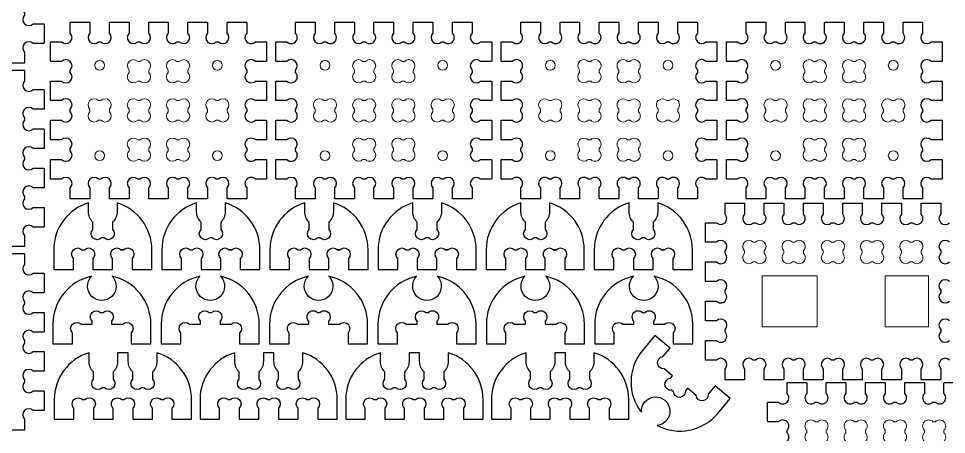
# Model space of a CAD drawing. Header units: millimetres. Extents: x -127 to 554, y -606 to 1045.
# Drawn here: x 197.7 to 434.2, y 140.6 to 246.5 of the extents above; entities that cross this region are included whole.
import ezdxf

# ---------------------------------------------------------------- set-up
doc = ezdxf.new("R2010")
doc.units = ezdxf.units.MM
doc.layers.get('0').update_dxf_attribs({"lineweight": 25})
doc.layers.add('grav1.5mm', color=4, linetype='Continuous')
doc.layers.add('holes', color=1, linetype='Continuous', lineweight=0)

# ---------------------------------------------------------------- blocks, each defined once
blk = doc.blocks.new('*U22')
at = {"flags": 128}
blk.add_lwpolyline([(-22.5, 19.69), (-22.5, 22.4, -0.414214), (-22.4, 22.5), (-17.6, 22.5, -0.414214), (-17.5, 22.4), (-17.5, 19.69, 1), (-15.31, 17.5), (-14.69, 17.5, 1), (-12.5, 19.69), (-12.5, 22.4, -0.414214), (-12.4, 22.5), (-7.6, 22.5, -0.414214), (-7.5, 22.4), (-7.5, 19.69, 1), (-5.31, 17.5), (-4.69, 17.5, 1), (-2.5, 19.69), (-2.5, 22.4, -0.414214), (-2.4, 22.5), (2.4, 22.5, -0.414214), (2.5, 22.4), (2.5, 19.69, 1), (4.69, 17.5), (5.31, 17.5, 1), (7.5, 19.69), (7.5, 22.4, -0.414214), (7.6, 22.5), (12.4, 22.5, -0.414214), (12.5, 22.4), (12.5, 19.69, 1), (14.69, 17.5), (15.31, 17.5, 1), (17.5, 19.69), (17.5, 22.4, -0.414214), (17.6, 22.5), (22.4, 22.5, -0.414214), (22.5, 22.4), (22.5, 19.69, 1), (24.69, 17.5), (27.4, 17.5, -0.414214), (27.5, 17.4), (27.5, 12.6, -0.414214), (27.4, 12.5), (24.69, 12.5, 1), (22.5, 10.31), (22.5, 9.69, 1), (24.69, 7.5), (27.4, 7.5, -0.414214), (27.5, 7.4), (27.5, 2.6, -0.414214), (27.4, 2.5), (24.69, 2.5, 1), (22.5, 0.31), (22.5, -0.31, 1), (24.69, -2.5), (27.4, -2.5, -0.414214), (27.5, -2.6), (27.5, -7.4, -0.414214), (27.4, -7.5), (24.69, -7.5, 1), (22.5, -9.69), (22.5, -10.31, 1), (24.69, -12.5), (27.4, -12.5, -0.414214), (27.5, -12.6), (27.5, -17.4, -0.414214), (27.4, -17.5), (24.69, -17.5, 1), (22.5, -19.69), (22.5, -22.4, -0.414214), (22.4, -22.5), (17.6, -22.5, -0.414214), (17.5, -22.4), (17.5, -19.69, 1), (15.31, -17.5), (14.69, -17.5, 1), (12.5, -19.69), (12.5, -22.4, -0.414214), (12.4, -22.5), (7.6, -22.5, -0.414214), (7.5, -22.4), (7.5, -19.69, 1), (5.31, -17.5), (4.69, -17.5, 1), (2.5, -19.69), (2.5, -22.4, -0.414214), (2.4, -22.5), (-2.4, -22.5, -0.414214), (-2.5, -22.4), (-2.5, -19.69, 1), (-4.69, -17.5), (-5.31, -17.5, 1), (-7.5, -19.69), (-7.5, -22.4, -0.414214), (-7.6, -22.5), (-12.4, -22.5, -0.414214), (-12.5, -22.4), (-12.5, -19.69, 1), (-14.69, -17.5), (-15.31, -17.5, 1), (-17.5, -19.69), (-17.5, -22.4, -0.414214), (-17.6, -22.5), (-22.4, -22.5, -0.414214), (-22.5, -22.4), (-22.5, -19.69, 1), (-24.69, -17.5), (-27.4, -17.5, -0.414214), (-27.5, -17.4), (-27.5, -12.6, -0.414214), (-27.4, -12.5), (-24.69, -12.5, 1), (-22.5, -10.31), (-22.5, -9.69, 1), (-24.69, -7.5), (-27.4, -7.5, -0.414214), (-27.5, -7.4), (-27.5, -2.6, -0.414214), (-27.4, -2.5), (-24.69, -2.5, 1), (-22.5, -0.31), (-22.5, 0.31, 1), (-24.69, 2.5), (-27.4, 2.5, -0.414214), (-27.5, 2.6), (-27.5, 7.4, -0.414214), (-27.4, 7.5), (-24.69, 7.5, 1), (-22.5, 9.69), (-22.5, 10.31, 1), (-24.69, 12.5), (-27.4, 12.5, -0.414214), (-27.5, 12.6), (-27.5, 17.4, -0.414214), (-27.4, 17.5), (-24.69, 17.5, 1), (-22.5, 19.69)], format="xyb", dxfattribs=at)
at = {"layer": 'holes', "flags": 128}
for points in [[(-12.5, 10.31), (-11.82, 10.99, 1), (-14.01, 13.18), (-14.69, 12.5), (-15.31, 12.5, 1), (-17.5, 10.31), (-17.5, 9.69), (-18.18, 9.01, 1), (-15.99, 6.82), (-15.31, 7.5), (-14.69, 7.5, 1), (-12.5, 9.69), (-12.5, 10.31)], [(-2.5, 10.31), (-1.82, 10.99, 1), (-4.01, 13.18), (-4.69, 12.5), (-5.31, 12.5, 1), (-7.5, 10.31), (-7.5, 9.69), (-8.18, 9.01, 1), (-5.99, 6.82), (-5.31, 7.5), (-4.69, 7.5, 1), (-2.5, 9.69), (-2.5, 10.31)], [(7.5, 10.31), (8.18, 10.99, 1), (5.99, 13.18), (5.31, 12.5), (4.69, 12.5, 1), (2.5, 10.31), (2.5, 9.69), (1.82, 9.01, 1), (4.01, 6.82), (4.69, 7.5), (5.31, 7.5, 1), (7.5, 9.69), (7.5, 10.31)], [(17.5, 10.31), (18.18, 10.99, 1), (15.99, 13.18), (15.31, 12.5), (14.69, 12.5, 1), (12.5, 10.31), (12.5, 9.69), (11.82, 9.01, 1), (14.01, 6.82), (14.69, 7.5), (15.31, 7.5, 1), (17.5, 9.69), (17.5, 10.31)], [(-12.5, 0.31), (-11.82, 0.99, 1), (-14.01, 3.18), (-14.69, 2.5), (-15.31, 2.5, 1), (-17.5, 0.31), (-17.5, -0.31), (-18.18, -0.99, 1), (-15.99, -3.18), (-15.31, -2.5), (-14.69, -2.5, 1), (-12.5, -0.31), (-12.5, 0.31)], [(-2.5, 0.31), (-1.82, 0.99, 1), (-4.01, 3.18), (-4.69, 2.5), (-5.31, 2.5, 1), (-7.5, 0.31), (-7.5, -0.31), (-8.18, -0.99, 1), (-5.99, -3.18), (-5.31, -2.5), (-4.69, -2.5, 1), (-2.5, -0.31), (-2.5, 0.31)], [(7.5, 0.31), (8.18, 0.99, 1), (5.99, 3.18), (5.31, 2.5), (4.69, 2.5, 1), (2.5, 0.31), (2.5, -0.31), (1.82, -0.99, 1), (4.01, -3.18), (4.69, -2.5), (5.31, -2.5, 1), (7.5, -0.31), (7.5, 0.31)], [(17.5, 0.31), (18.18, 0.99, 1), (15.99, 3.18), (15.31, 2.5), (14.69, 2.5, 1), (12.5, 0.31), (12.5, -0.31), (11.82, -0.99, 1), (14.01, -3.18), (14.69, -2.5), (15.31, -2.5, 1), (17.5, -0.31), (17.5, 0.31)], [(-12.5, -9.69), (-11.82, -9.01, 1), (-14.01, -6.82), (-14.69, -7.5), (-15.31, -7.5, 1), (-17.5, -9.69), (-17.5, -10.31), (-18.18, -10.99, 1), (-15.99, -13.18), (-15.31, -12.5), (-14.69, -12.5, 1), (-12.5, -10.31), (-12.5, -9.69)], [(-2.5, -9.69), (-1.82, -9.01, 1), (-4.01, -6.82), (-4.69, -7.5), (-5.31, -7.5, 1), (-7.5, -9.69), (-7.5, -10.31), (-8.18, -10.99, 1), (-5.99, -13.18), (-5.31, -12.5), (-4.69, -12.5, 1), (-2.5, -10.31), (-2.5, -9.69)], [(7.5, -9.69), (8.18, -9.01, 1), (5.99, -6.82), (5.31, -7.5), (4.69, -7.5, 1), (2.5, -9.69), (2.5, -10.31), (1.82, -10.99, 1), (4.01, -13.18), (4.69, -12.5), (5.31, -12.5, 1), (7.5, -10.31), (7.5, -9.69)], [(17.5, -9.69), (18.18, -9.01, 1), (15.99, -6.82), (15.31, -7.5), (14.69, -7.5, 1), (12.5, -9.69), (12.5, -10.31), (11.82, -10.99, 1), (14.01, -13.18), (14.69, -12.5), (15.31, -12.5, 1), (17.5, -10.31), (17.5, -9.69)]]:
    blk.add_lwpolyline(points, format="xyb", dxfattribs=at)
blk = doc.blocks.new('*U23')
at = {"color": 0, "linetype": 'ByBlock', "lineweight": -2, "transparency": 16777216}
for p in [(0, 93.49), (0, 46.74), (0, 0)]:
    blk.add_blockref('*U22', p, dxfattribs=at)
blk = doc.blocks.new('*U27')
at = {"flags": 128}
blk.add_lwpolyline([(5.31, -3.48), (4.69, -3.48), (5.31, -3.48, -1), (7.5, -5.67), (7.5, -8.48), (12.5, -8.48), (12.5, -3.48, 0.329858), (3.65, 8.48), (3.65, 6.22, -0.206953), (2.5, 3.56), (2.5, 1.71, -1), (0.31, -0.48), (-0.31, -0.48, -1), (-2.5, 1.71), (-2.5, 3.56, -0.206953), (-3.65, 6.22), (-3.65, 8.48, 0.329858), (-12.5, -3.48), (-12.5, -8.48), (-7.5, -8.48), (-7.5, -5.67, -1), (-5.31, -3.48), (-4.69, -3.48, -1), (-2.5, -5.67), (-2.5, -8.48), (2.5, -8.48), (2.5, -5.67, -1), (4.69, -3.48)], format="xyb", dxfattribs=at)
blk = doc.blocks.new('*U28')
at = {"color": 0, "linetype": 'ByBlock', "lineweight": -2, "transparency": 16777216}
for p in [(0, 0), (27.56, 0), (55.12, 0), (82.68, 0), (110.24, 0), (137.8, 0)]:
    blk.add_blockref('*U27', p, dxfattribs=at)
blk = doc.blocks.new('*U31')
at = {"flags": 128}
blk.add_lwpolyline([(-22.5, 19.69), (-22.5, 22.4, -0.414214), (-22.4, 22.5), (-17.6, 22.5, -0.414214), (-17.5, 22.4), (-17.5, 19.69, 1), (-15.31, 17.5), (-14.69, 17.5, 1), (-12.5, 19.69), (-12.5, 22.4, -0.414214), (-12.4, 22.5), (-7.6, 22.5, -0.414214), (-7.5, 22.4), (-7.5, 19.69, 1), (-5.31, 17.5), (-4.69, 17.5, 1), (-2.5, 19.69), (-2.5, 22.4, -0.414214), (-2.4, 22.5), (2.4, 22.5, -0.414214), (2.5, 22.4), (2.5, 19.69, 1), (4.69, 17.5), (5.31, 17.5, 1), (7.5, 19.69), (7.5, 22.4, -0.414214), (7.6, 22.5), (12.4, 22.5, -0.414214), (12.5, 22.4), (12.5, 19.69, 1), (14.69, 17.5), (15.31, 17.5, 1), (17.5, 19.69), (17.5, 22.4, -0.414214), (17.6, 22.5), (22.4, 22.5, -0.414214), (22.5, 22.4), (22.5, 19.69, 1), (24.69, 17.5), (27.4, 17.5, -0.414214), (27.5, 17.4), (27.5, 12.6, -0.414214), (27.4, 12.5), (24.69, 12.5, 1), (22.5, 10.31), (22.5, 9.69, 1), (24.69, 7.5), (27.4, 7.5, -0.414214), (27.5, 7.4), (27.5, 2.6, -0.414214), (27.4, 2.5), (24.69, 2.5, 1), (22.5, 0.31), (22.5, -0.31, 1), (24.69, -2.5), (27.4, -2.5, -0.414214), (27.5, -2.6), (27.5, -7.4, -0.414214), (27.4, -7.5), (24.69, -7.5, 1), (22.5, -9.69), (22.5, -10.31, 1), (24.69, -12.5), (27.4, -12.5, -0.414214), (27.5, -12.6), (27.5, -17.4, -0.414214), (27.4, -17.5), (24.69, -17.5, 1), (22.5, -19.69), (22.5, -22.4, -0.414214), (22.4, -22.5), (17.6, -22.5, -0.414214), (17.5, -22.4), (17.5, -19.69, 1), (15.31, -17.5), (14.69, -17.5, 1), (12.5, -19.69), (12.5, -22.4, -0.414214), (12.4, -22.5), (7.6, -22.5, -0.414214), (7.5, -22.4), (7.5, -19.69, 1), (5.31, -17.5), (4.69, -17.5, 1), (2.5, -19.69), (2.5, -22.4, -0.414214), (2.4, -22.5), (-2.4, -22.5, -0.414214), (-2.5, -22.4), (-2.5, -19.69, 1), (-4.69, -17.5), (-5.31, -17.5, 1), (-7.5, -19.69), (-7.5, -22.4, -0.414214), (-7.6, -22.5), (-12.4, -22.5, -0.414214), (-12.5, -22.4), (-12.5, -19.69, 1), (-14.69, -17.5), (-15.31, -17.5, 1), (-17.5, -19.69), (-17.5, -22.4, -0.414214), (-17.6, -22.5), (-22.4, -22.5, -0.414214), (-22.5, -22.4), (-22.5, -19.69, 1), (-24.69, -17.5), (-27.4, -17.5, -0.414214), (-27.5, -17.4), (-27.5, -12.6, -0.414214), (-27.4, -12.5), (-24.69, -12.5, 1), (-22.5, -10.31), (-22.5, -9.69, 1), (-24.69, -7.5), (-27.4, -7.5, -0.414214), (-27.5, -7.4), (-27.5, -2.6, -0.414214), (-27.4, -2.5), (-24.69, -2.5, 1), (-22.5, -0.31), (-22.5, 0.31, 1), (-24.69, 2.5), (-27.4, 2.5, -0.414214), (-27.5, 2.6), (-27.5, 7.4, -0.414214), (-27.4, 7.5), (-24.69, 7.5, 1), (-22.5, 9.69), (-22.5, 10.31, 1), (-24.69, 12.5), (-27.4, 12.5, -0.414214), (-27.5, 12.6), (-27.5, 17.4, -0.414214), (-27.4, 17.5), (-24.69, 17.5, 1), (-22.5, 19.69)], format="xyb", dxfattribs=at)
at = {"layer": 'holes', "flags": 128}
for points in [[(-2.5, 10.31, 1), (-4.69, 12.5), (-5.31, 12.5, 1), (-7.5, 10.31), (-7.5, 9.69, 1), (-5.31, 7.5), (-4.69, 7.5, 1), (-2.5, 9.69), (-2.5, 10.31)], [(7.5, 10.31, 1), (5.31, 12.5), (4.69, 12.5, 1), (2.5, 10.31), (2.5, 9.69, 1), (4.69, 7.5), (5.31, 7.5, 1), (7.5, 9.69), (7.5, 10.31)], [(-12.5, 0.31, 1), (-14.69, 2.5), (-15.31, 2.5, 1), (-17.5, 0.31), (-17.5, -0.31, 1), (-15.31, -2.5), (-14.69, -2.5, 1), (-12.5, -0.31), (-12.5, 0.31)], [(-2.5, 0.31, 1), (-4.69, 2.5), (-5.31, 2.5, 1), (-7.5, 0.31), (-7.5, -0.31, 1), (-5.31, -2.5), (-4.69, -2.5, 1), (-2.5, -0.31), (-2.5, 0.31)], [(7.5, 0.31, 1), (5.31, 2.5), (4.69, 2.5, 1), (2.5, 0.31), (2.5, -0.31, 1), (4.69, -2.5), (5.31, -2.5, 1), (7.5, -0.31), (7.5, 0.31)], [(17.5, 0.31, 1), (15.31, 2.5), (14.69, 2.5, 1), (12.5, 0.31), (12.5, -0.31, 1), (14.69, -2.5), (15.31, -2.5, 1), (17.5, -0.31), (17.5, 0.31)], [(-2.5, -9.69, 1), (-4.69, -7.5), (-5.31, -7.5, 1), (-7.5, -9.69), (-7.5, -10.31, 1), (-5.31, -12.5), (-4.69, -12.5, 1), (-2.5, -10.31), (-2.5, -9.69)], [(7.5, -9.69, 1), (5.31, -7.5), (4.69, -7.5, 1), (2.5, -9.69), (2.5, -10.31, 1), (4.69, -12.5), (5.31, -12.5, 1), (7.5, -10.31), (7.5, -9.69)]]:
    blk.add_lwpolyline(points, format="xyb", dxfattribs=at)
at = {"layer": 'holes'}
for centre in [(-15, 11.5), (15, 11.5), (-15, -11.5), (15, -11.5)]:
    blk.add_circle(centre, 1.25, dxfattribs=at)
blk = doc.blocks.new('*U32')
at = {"color": 0, "linetype": 'ByBlock', "lineweight": -2, "transparency": 16777216}
for p in [(0, 0), (57.43, 0), (114.86, 0), (172.29, 0)]:
    blk.add_blockref('*U31', p, dxfattribs=at)
blk = doc.blocks.new('*U33')
for p, q in [((-13.5, -13), (-13.5, -13)), ((13.5, -13), (13.5, -13))]:
    blk.add_line(p, q)
blk.add_lwpolyline([(27.4, 22.5, -0.414214), (27.5, 22.4), (27.5, 19.69, 0.414214), (27.5, 17.5, 0.414214), (29.69, 17.5), (32.4, 17.5, -0.414214), (32.5, 17.4), (32.5, 12.6, -0.414214), (32.4, 12.5), (29.69, 12.5, 0.414214), (27.5, 12.5, 0.414214), (27.5, 10.31), (27.5, 9.69, 0.414214), (27.5, 7.5, 0.414214), (29.69, 7.5), (32.4, 7.5, -0.414214), (32.5, 7.4), (32.5, 2.6, -0.414214), (32.4, 2.5), (29.69, 2.5, 0.414214), (27.5, 2.5, 0.414214), (27.5, 0.31), (27.5, -0.31, 0.414214), (27.5, -2.5, 0.414214), (29.69, -2.5), (32.4, -2.5, -0.414214), (32.5, -2.6), (32.5, -7.4, -0.414214), (32.4, -7.5), (29.69, -7.5, 0.414214), (27.5, -7.5, 0.414214), (27.5, -9.69), (27.5, -10.31, 0.414214), (27.5, -12.5, 0.414214), (29.69, -12.5), (32.4, -12.5, -0.414214), (32.5, -12.6), (32.5, -17.4, -0.414214), (32.4, -17.5), (29.69, -17.5, 0.414214), (27.5, -17.5, 0.414214), (27.5, -19.69), (27.5, -22.4, -0.414214), (27.4, -22.5), (22.6, -22.5, -0.414214), (22.5, -22.4), (22.5, -19.69, 0.414214), (22.5, -17.5, 0.414214), (20.31, -17.5), (19.69, -17.5, 0.414214), (17.5, -17.5, 0.414214), (17.5, -19.69), (17.5, -22.4, -0.414214), (17.4, -22.5), (12.6, -22.5, -0.414214), (12.5, -22.4), (12.5, -19.69, 0.414214), (12.5, -17.5, 0.414214), (10.31, -17.5), (9.69, -17.5, 0.414214), (7.5, -17.5, 0.414214), (7.5, -19.69), (7.5, -22.4, -0.414214), (7.4, -22.5), (2.6, -22.5, -0.414214), (2.5, -22.4), (2.5, -19.69, 0.414214), (2.5, -17.5, 0.414214), (0.31, -17.5), (-0.31, -17.5, 0.414214), (-2.5, -17.5, 0.414214), (-2.5, -19.69), (-2.5, -22.4, -0.414214), (-2.6, -22.5), (-7.4, -22.5, -0.414214), (-7.5, -22.4), (-7.5, -19.69, 0.414214), (-7.5, -17.5, 0.414214), (-9.69, -17.5), (-10.31, -17.5, 0.414214), (-12.5, -17.5, 0.414214), (-12.5, -19.69), (-12.5, -22.4, -0.414214), (-12.6, -22.5), (-17.4, -22.5, -0.414214), (-17.5, -22.4), (-17.5, -19.69, 0.414214), (-17.5, -17.5, 0.414214), (-19.69, -17.5), (-20.31, -17.5, 0.414214), (-22.5, -17.5, 0.414214), (-22.5, -19.69), (-22.5, -22.4, -0.414214), (-22.6, -22.5), (-27.4, -22.5, -0.414214), (-27.5, -22.4), (-27.5, -19.69, 0.414214), (-27.5, -17.5, 0.414214), (-29.69, -17.5), (-32.4, -17.5, -0.414214), (-32.5, -17.4), (-32.5, -12.6, -0.414214), (-32.4, -12.5), (-29.69, -12.5, 0.414214), (-27.5, -12.5, 0.414214), (-27.5, -10.31), (-27.5, -9.69, 0.414214), (-27.5, -7.5, 0.414214), (-29.69, -7.5), (-32.4, -7.5, -0.414214), (-32.5, -7.4), (-32.5, -2.6, -0.414214), (-32.4, -2.5), (-29.69, -2.5, 0.414214), (-27.5, -2.5, 0.414214), (-27.5, -0.31), (-27.5, 0.31, 0.414214), (-27.5, 2.5, 0.414214), (-29.69, 2.5), (-32.4, 2.5, -0.414214), (-32.5, 2.6), (-32.5, 7.4, -0.414214), (-32.4, 7.5), (-29.69, 7.5, 0.414214), (-27.5, 7.5, 0.414214), (-27.5, 9.69), (-27.5, 10.31, 0.414214), (-27.5, 12.5, 0.414214), (-29.69, 12.5), (-32.4, 12.5, -0.414214), (-32.5, 12.6), (-32.5, 17.4, -0.414214), (-32.4, 17.5), (-29.69, 17.5, 0.414214), (-27.5, 17.5, 0.414214), (-27.5, 19.69), (-27.5, 22.4, -0.414214), (-27.4, 22.5), (-22.6, 22.5, -0.414214), (-22.5, 22.4), (-22.5, 19.69, 0.414214), (-22.5, 17.5, 0.414214), (-20.31, 17.5), (-19.69, 17.5, 0.414214), (-17.5, 17.5, 0.414214), (-17.5, 19.69), (-17.5, 22.4, -0.414214), (-17.4, 22.5), (-12.6, 22.5, -0.414214), (-12.5, 22.4), (-12.5, 19.69, 0.414214), (-12.5, 17.5, 0.414214), (-10.31, 17.5), (-9.69, 17.5, 0.414214), (-7.5, 17.5, 0.414214), (-7.5, 19.69), (-7.5, 22.4, -0.414214), (-7.4, 22.5), (-2.6, 22.5, -0.414214), (-2.5, 22.4), (-2.5, 19.69, 0.414214), (-2.5, 17.5, 0.414214), (-0.31, 17.5), (0.31, 17.5, 0.414214), (2.5, 17.5, 0.414214), (2.5, 19.69), (2.5, 22.4, -0.414214), (2.6, 22.5), (7.4, 22.5, -0.414214), (7.5, 22.4), (7.5, 19.69, 0.414214), (7.5, 17.5, 0.414214), (9.69, 17.5), (10.31, 17.5, 0.414214), (12.5, 17.5, 0.414214), (12.5, 19.69), (12.5, 22.4, -0.414214), (12.6, 22.5), (17.4, 22.5, -0.414214), (17.5, 22.4), (17.5, 19.69, 0.414214), (17.5, 17.5, 0.414214), (19.69, 17.5), (20.31, 17.5, 0.414214), (22.5, 17.5, 0.414214), (22.5, 19.69), (22.5, 22.4, -0.414214), (22.6, 22.5), (27.4, 22.5)], format="xyb", close=True)
at = {"layer": 'grav1.5mm', "flags": 128}
blk.add_lwpolyline([(23, 3.31, 1), (20.81, 5.5), (-20.81, 5.5, 1), (-23, 3.31), (-23, -13.31, 1), (-20.81, -15.5), (20.81, -15.5, 1), (23, -13.31), (23, 3.31)], format="xyb", dxfattribs=at)
at = {"layer": 'grav1.5mm'}
for centre in [(-13.5, -5), (13.5, -5)]:
    blk.add_circle(centre, 6.9, dxfattribs=at)
at = {"layer": 'holes'}
for points in [[(-22.5, 9.69, 0.414214), (-22.5, 7.5, 0.414214), (-20.31, 7.5), (-19.69, 7.5, 0.414214), (-17.5, 7.5, 0.414214), (-17.5, 9.69), (-17.5, 10.31, 0.414214), (-17.5, 12.5, 0.414214), (-19.69, 12.5), (-20.31, 12.5, 0.414214), (-22.5, 12.5, 0.414214), (-22.5, 10.31), (-22.5, 9.69)], [(-12.5, 9.69, 0.414214), (-12.5, 7.5, 0.414214), (-10.31, 7.5), (-9.69, 7.5, 0.414214), (-7.5, 7.5, 0.414214), (-7.5, 9.69), (-7.5, 10.31, 0.414214), (-7.5, 12.5, 0.414214), (-9.69, 12.5), (-10.31, 12.5, 0.414214), (-12.5, 12.5, 0.414214), (-12.5, 10.31), (-12.5, 9.69)], [(-2.5, 9.69, 0.414214), (-2.5, 7.5, 0.414214), (-0.31, 7.5), (0.31, 7.5, 0.414214), (2.5, 7.5, 0.414214), (2.5, 9.69), (2.5, 10.31, 0.414214), (2.5, 12.5, 0.414214), (0.31, 12.5), (-0.31, 12.5, 0.414214), (-2.5, 12.5, 0.414214), (-2.5, 10.31), (-2.5, 9.69)], [(7.5, 9.69, 0.414214), (7.5, 7.5, 0.414214), (9.69, 7.5), (10.31, 7.5, 0.414214), (12.5, 7.5, 0.414214), (12.5, 9.69), (12.5, 10.31, 0.414214), (12.5, 12.5, 0.414214), (10.31, 12.5), (9.69, 12.5, 0.414214), (7.5, 12.5, 0.414214), (7.5, 10.31), (7.5, 9.69)], [(17.5, 9.69, 0.414214), (17.5, 7.5, 0.414214), (19.69, 7.5), (20.31, 7.5, 0.414214), (22.5, 7.5, 0.414214), (22.5, 9.69), (22.5, 10.31, 0.414214), (22.5, 12.5, 0.414214), (20.31, 12.5), (19.69, 12.5, 0.414214), (17.5, 12.5, 0.414214), (17.5, 10.31), (17.5, 9.69)]]:
    blk.add_lwpolyline(points, format="xyb", close=True, dxfattribs=at)
at = {"layer": 'holes', "flags": 128}
for points in [[(6, 2.5), (6, 2.5, -0.414214), (3.5, 0), (-3.5, 0, -0.414214), (-6, 2.5), (-6, 2.5, -0.414214), (-3.5, 5), (3.5, 5, -0.414214), (6, 2.5)], [(6, -12.5), (6, -12.5, -0.414214), (3.5, -15), (-3.5, -15, -0.414214), (-6, -12.5), (-6, -12.5, -0.414214), (-3.5, -10), (3.5, -10, -0.414214), (6, -12.5)]]:
    blk.add_lwpolyline(points, format="xyb", dxfattribs=at)
at = {"layer": 'holes'}
for centre, radius in [((-21, 3.5), 1.25), ((21, 3.5), 1.25), ((-13.5, -5), 8.5), ((13.5, -5), 8.5), ((-21, -13.5), 1.25), ((21, -13.5), 1.25)]:
    blk.add_circle(centre, radius, dxfattribs=at)
blk = doc.blocks.new('*U34')
at = {"color": 0, "linetype": 'ByBlock', "lineweight": -2, "transparency": 16777216}
for p in [(0, 141.34), (0, 94.23), (0, 47.11), (0, 0)]:
    blk.add_blockref('*U33', p, dxfattribs=at)

msp = doc.modelspace()

# ---------------------------------------------------------------- linework, layer by layer
at = {"flags": 128}
for points in [[(432.76, 157.36), (432.76, 154.65, -0.414214), (432.66, 154.55), (427.86, 154.55, -0.414214), (427.76, 154.65), (427.76, 157.36, 1), (425.57, 159.55), (424.95, 159.55, 1), (422.76, 157.36), (422.76, 154.65, -0.414214), (422.66, 154.55), (417.86, 154.55, -0.414214), (417.76, 154.65), (417.76, 157.36, 1), (415.57, 159.55), (414.95, 159.55, 1), (412.76, 157.36), (412.76, 154.65, -0.414214), (412.66, 154.55), (407.86, 154.55, -0.414214), (407.76, 154.65), (407.76, 157.36, 1), (405.57, 159.55), (404.95, 159.55, 1), (402.76, 157.36), (402.76, 154.65, -0.414214), (402.66, 154.55), (397.86, 154.55, -0.414214), (397.76, 154.65), (397.76, 157.36, 1), (395.57, 159.55), (394.95, 159.55, 1), (392.76, 157.36), (392.76, 154.65, -0.414214), (392.66, 154.55), (387.86, 154.55, -0.414214), (387.76, 154.65), (387.76, 157.36, 1), (385.57, 159.55), (384.95, 159.55, 1), (382.76, 157.36), (382.76, 154.65, -0.414214), (382.66, 154.55), (377.86, 154.55, -0.414214), (377.76, 154.65), (377.76, 157.36, 1), (375.57, 159.55), (372.86, 159.55, -0.414214), (372.76, 159.65), (372.76, 164.45, -0.414214), (372.86, 164.55), (375.57, 164.55, 1), (377.76, 166.74), (377.76, 167.36, 1), (375.57, 169.55), (372.86, 169.55, -0.414214), (372.76, 169.65), (372.76, 174.45, -0.414214), (372.86, 174.55), (375.57, 174.55, 1), (377.76, 176.74), (377.76, 177.36, 1), (375.57, 179.55), (372.86, 179.55, -0.414214), (372.76, 179.65), (372.76, 184.45, -0.414214), (372.86, 184.55), (375.57, 184.55, 1), (377.76, 186.74), (377.76, 187.36, 1), (375.57, 189.55), (372.86, 189.55, -0.414214), (372.76, 189.65), (372.76, 194.45, -0.414214), (372.86, 194.55), (375.57, 194.55, 1), (377.76, 196.74), (377.76, 199.45, -0.414214), (377.86, 199.55), (382.66, 199.55, -0.414214), (382.76, 199.45), (382.76, 196.74, 1), (384.95, 194.55), (385.57, 194.55, 1), (387.76, 196.74), (387.76, 199.45, -0.414214), (387.86, 199.55), (392.66, 199.55, -0.414214), (392.76, 199.45), (392.76, 196.74, 1), (394.95, 194.55), (395.57, 194.55, 1), (397.76, 196.74), (397.76, 199.45, -0.414214), (397.86, 199.55), (402.66, 199.55, -0.414214), (402.76, 199.45), (402.76, 196.74, 1), (404.95, 194.55), (405.57, 194.55, 1), (407.76, 196.74), (407.76, 199.45, -0.414214), (407.86, 199.55), (412.66, 199.55, -0.414214), (412.76, 199.45), (412.76, 196.74, 1), (414.95, 194.55), (415.57, 194.55, 1), (417.76, 196.74), (417.76, 199.45, -0.414214), (417.86, 199.55), (422.66, 199.55, -0.414214), (422.76, 199.45), (422.76, 196.74, 1), (424.95, 194.55), (425.57, 194.55, 1), (427.76, 196.74), (427.76, 199.45, -0.414214), (427.86, 199.55), (432.66, 199.55, -0.414214), (432.76, 199.45), (432.76, 196.74, 1), (434.95, 194.55)], [(434.95, 189.55, 1), (432.76, 187.36), (432.76, 186.74, 1), (434.95, 184.55)], [(221.55, 180.89, -2.333523), (216.27, 180.89, 0.353105), (206.41, 168.67), (206.41, 163.67), (211.41, 163.67), (211.41, 166.48, -1), (213.6, 168.67), (216.41, 168.67), (216.41, 169.48, -1), (218.6, 171.67), (219.22, 171.67, -1), (221.41, 169.48), (221.41, 168.67), (224.22, 168.67, -1), (226.41, 166.48), (226.41, 163.67), (231.41, 163.67), (231.41, 168.67, 0.353105), (221.55, 180.89)], [(249.18, 180.89, -2.333523), (243.89, 180.89, 0.353105), (234.04, 168.67), (234.04, 163.67), (239.04, 163.67), (239.04, 166.48, -1), (241.23, 168.67), (244.04, 168.67), (244.04, 169.48, -1), (246.23, 171.67), (246.85, 171.67, -1), (249.04, 169.48), (249.04, 168.67), (251.85, 168.67, -1), (254.04, 166.48), (254.04, 163.67), (259.04, 163.67), (259.04, 168.67, 0.353105), (249.18, 180.89)], [(276.81, 180.89, -2.333523), (271.52, 180.89, 0.353105), (261.66, 168.67), (261.66, 163.67), (266.66, 163.67), (266.66, 166.48, -1), (268.86, 168.67), (271.66, 168.67), (271.66, 169.48, -1), (273.86, 171.67), (274.47, 171.67, -1), (276.66, 169.48), (276.66, 168.67), (279.47, 168.67, -1), (281.66, 166.48), (281.66, 163.67), (286.66, 163.67), (286.66, 168.67, 0.353105), (276.81, 180.89)], [(304.43, 180.89, -2.333523), (299.15, 180.89, 0.353105), (289.29, 168.67), (289.29, 163.67), (294.29, 163.67), (294.29, 166.48, -1), (296.48, 168.67), (299.29, 168.67), (299.29, 169.48, -1), (301.48, 171.67), (302.1, 171.67, -1), (304.29, 169.48), (304.29, 168.67), (307.1, 168.67, -1), (309.29, 166.48), (309.29, 163.67), (314.29, 163.67), (314.29, 168.67, 0.353105), (304.43, 180.89)], [(332.06, 180.89, -2.333523), (326.77, 180.89, 0.353105), (316.92, 168.67), (316.92, 163.67), (321.92, 163.67), (321.92, 166.48, -1), (324.11, 168.67), (326.92, 168.67), (326.92, 169.48, -1), (329.11, 171.67), (329.73, 171.67, -1), (331.92, 169.48), (331.92, 168.67), (334.73, 168.67, -1), (336.92, 166.48), (336.92, 163.67), (341.92, 163.67), (341.92, 168.67, 0.353105), (332.06, 180.89)], [(359.69, 180.89, -2.333523), (354.4, 180.89, 0.353105), (344.54, 168.67), (344.54, 163.67), (349.54, 163.67), (349.54, 166.48, -1), (351.74, 168.67), (354.54, 168.67), (354.54, 169.48, -1), (356.74, 171.67), (357.35, 171.67, -1), (359.54, 169.48), (359.54, 168.67), (362.35, 168.67, -1), (364.54, 166.48), (364.54, 163.67), (369.54, 163.67), (369.54, 168.67, 0.353105), (359.69, 180.89)], [(434.95, 179.55, 1), (432.76, 177.36), (432.76, 176.74, 1), (434.95, 174.55)], [(434.95, 169.55, 1), (432.76, 167.36), (432.76, 166.74, 1), (434.95, 164.55)], [(356.44, 146.27, -2.333523), (360.5, 142.89, 0.353105), (375.9, 145.95), (379.1, 149.79), (375.26, 152.99), (373.46, 150.84, -1), (370.37, 150.56), (368.22, 152.36), (367.7, 151.74, -1), (364.61, 151.46), (364.14, 151.85, -1), (363.86, 154.94), (364.38, 155.56), (362.22, 157.36, -1), (361.95, 160.45), (363.74, 162.6), (359.91, 165.81), (356.7, 161.97, 0.353105), (356.44, 146.27)], [(226.79, 154.67), (226.79, 156.52, -0.206953), (225.64, 159.18), (225.64, 161.43), (222.94, 161.43), (222.94, 159.18, -0.206953), (221.79, 156.52), (221.79, 154.67, -1), (219.6, 152.48), (218.99, 152.48, -1), (216.79, 154.67), (216.79, 156.52, -0.206953), (215.64, 159.18), (215.64, 161.43, 0.329858), (206.79, 149.48), (206.79, 144.48), (211.79, 144.48), (211.79, 147.28, -1), (213.99, 149.48), (214.6, 149.48, -1), (216.79, 147.28), (216.79, 144.48), (221.79, 144.48), (221.79, 147.28, -1), (223.99, 149.48), (224.6, 149.48, -1), (226.79, 147.28), (226.79, 144.48), (231.79, 144.48), (231.79, 147.28, -1), (233.99, 149.48), (234.6, 149.48, -1), (236.79, 147.28), (236.79, 144.48), (241.79, 144.48), (241.79, 149.48, 0.329858), (232.94, 161.43), (232.94, 159.18, -0.206953), (231.79, 156.52), (231.79, 154.67, -1), (229.6, 152.48), (228.99, 152.48, -1), (226.79, 154.67)], [(263.93, 154.67), (263.93, 156.52, -0.206953), (262.78, 159.18), (262.78, 161.43), (260.08, 161.43), (260.08, 159.18, -0.206953), (258.93, 156.52), (258.93, 154.67, -1), (256.74, 152.48), (256.12, 152.48, -1), (253.93, 154.67), (253.93, 156.52, -0.206953), (252.78, 159.18), (252.78, 161.43, 0.329858), (243.93, 149.48), (243.93, 144.48), (248.93, 144.48), (248.93, 147.28, -1), (251.12, 149.48), (251.74, 149.48, -1), (253.93, 147.28), (253.93, 144.48), (258.93, 144.48), (258.93, 147.28, -1), (261.12, 149.48), (261.74, 149.48, -1), (263.93, 147.28), (263.93, 144.48), (268.93, 144.48), (268.93, 147.28, -1), (271.12, 149.48), (271.74, 149.48, -1), (273.93, 147.28), (273.93, 144.48), (278.93, 144.48), (278.93, 149.48, 0.329858), (270.08, 161.43), (270.08, 159.18, -0.206953), (268.93, 156.52), (268.93, 154.67, -1), (266.74, 152.48), (266.12, 152.48, -1), (263.93, 154.67)], [(301.07, 154.67), (301.07, 156.52, -0.206953), (299.92, 159.18), (299.92, 161.43), (297.22, 161.43), (297.22, 159.18, -0.206953), (296.07, 156.52), (296.07, 154.67, -1), (293.88, 152.48), (293.26, 152.48, -1), (291.07, 154.67), (291.07, 156.52, -0.206953), (289.92, 159.18), (289.92, 161.43, 0.329858), (281.07, 149.48), (281.07, 144.48), (286.07, 144.48), (286.07, 147.28, -1), (288.26, 149.48), (288.88, 149.48, -1), (291.07, 147.28), (291.07, 144.48), (296.07, 144.48), (296.07, 147.28, -1), (298.26, 149.48), (298.88, 149.48, -1), (301.07, 147.28), (301.07, 144.48), (306.07, 144.48), (306.07, 147.28, -1), (308.26, 149.48), (308.88, 149.48, -1), (311.07, 147.28), (311.07, 144.48), (316.07, 144.48), (316.07, 149.48, 0.329858), (307.22, 161.43), (307.22, 159.18, -0.206953), (306.07, 156.52), (306.07, 154.67, -1), (303.88, 152.48), (303.26, 152.48, -1), (301.07, 154.67)], [(338.21, 154.67), (338.21, 156.52, -0.206953), (337.06, 159.18), (337.06, 161.43), (334.36, 161.43), (334.36, 159.18, -0.206953), (333.21, 156.52), (333.21, 154.67, -1), (331.01, 152.48), (330.4, 152.48, -1), (328.21, 154.67), (328.21, 156.52, -0.206953), (327.06, 159.18), (327.06, 161.43, 0.329858), (318.21, 149.48), (318.21, 144.48), (323.21, 144.48), (323.21, 147.28, -1), (325.4, 149.48), (326.01, 149.48, -1), (328.21, 147.28), (328.21, 144.48), (333.21, 144.48), (333.21, 147.28, -1), (335.4, 149.48), (336.01, 149.48, -1), (338.21, 147.28), (338.21, 144.48), (343.21, 144.48), (343.21, 147.28, -1), (345.4, 149.48), (346.01, 149.48, -1), (348.21, 147.28), (348.21, 144.48), (353.21, 144.48), (353.21, 149.48, 0.329858), (344.36, 161.43), (344.36, 159.18, -0.206953), (343.21, 156.52), (343.21, 154.67, -1), (341.01, 152.48), (340.4, 152.48, -1), (338.21, 154.67)], [(434.95, 159.55, 1), (432.76, 157.36)]]:
    msp.add_lwpolyline(points, format="xyb", dxfattribs=at)
at = {"layer": 'holes', "flags": 128}
for points in [[(382.76, 186.74, 1), (384.95, 184.55), (385.57, 184.55, 1), (387.76, 186.74), (387.76, 187.36, 1), (385.57, 189.55), (384.95, 189.55, 1), (382.76, 187.36), (382.76, 186.74)], [(392.76, 186.74, 1), (394.95, 184.55), (395.57, 184.55, 1), (397.76, 186.74), (397.76, 187.36, 1), (395.57, 189.55), (394.95, 189.55, 1), (392.76, 187.36), (392.76, 186.74)], [(402.76, 186.74, 1), (404.95, 184.55), (405.57, 184.55, 1), (407.76, 186.74), (407.76, 187.36, 1), (405.57, 189.55), (404.95, 189.55, 1), (402.76, 187.36), (402.76, 186.74)], [(412.76, 186.74, 1), (414.95, 184.55), (415.57, 184.55, 1), (417.76, 186.74), (417.76, 187.36, 1), (415.57, 189.55), (414.95, 189.55, 1), (412.76, 187.36), (412.76, 186.74)], [(422.76, 186.74, 1), (424.95, 184.55), (425.57, 184.55, 1), (427.76, 186.74), (427.76, 187.36, 1), (425.57, 189.55), (424.95, 189.55, 1), (422.76, 187.36), (422.76, 186.74)]]:
    msp.add_lwpolyline(points, format="xyb", dxfattribs=at)
for points in [[(401.22, 181.05), (387.22, 181.05), (387.22, 168.05), (401.22, 168.05), (401.22, 181.05)], [(418.62, 168.05), (429.62, 168.05), (429.62, 181.05), (418.62, 181.05), (418.62, 168.05)]]:
    msp.add_lwpolyline(points, dxfattribs=at)

# ---------------------------------------------------------------- block references
at = {"color": 18}
for name, p in [('*U23', (176.68, 164.2)), ('*U32', (233.35, 223.13)), ('*U28', (219.15, 191.13)), ('*U34', (421.08, -9.99))]:
    msp.add_blockref(name, p, dxfattribs=at)

doc.saveas('drawing.dxf')
